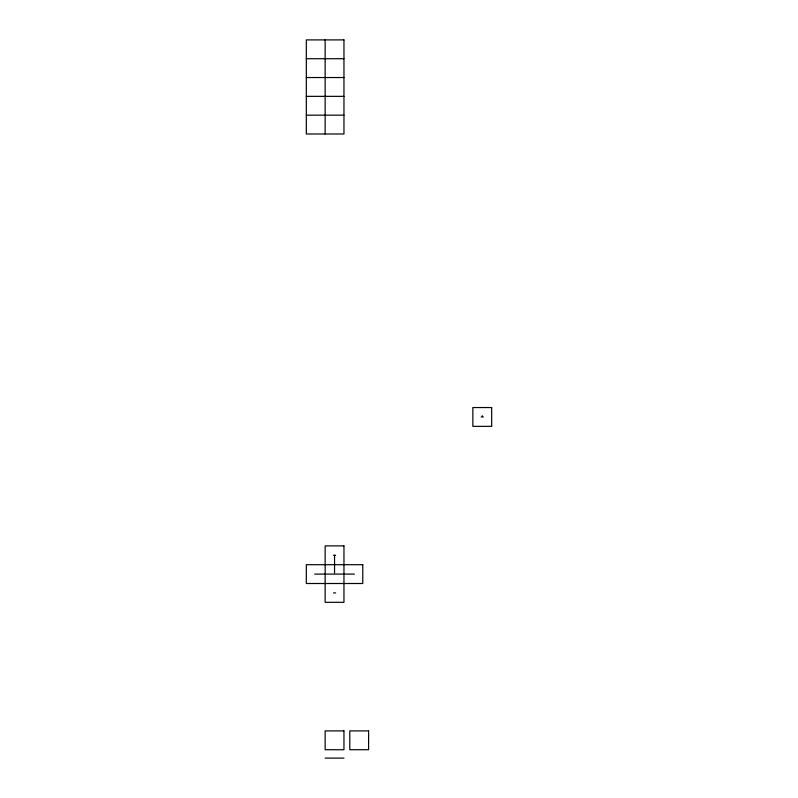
<?xml version="1.0" encoding="UTF-8"?>
<svg xmlns="http://www.w3.org/2000/svg" width="798" height="798" viewBox="0 0 798 798"><rect width="100%" height="100%" fill="white"/><g stroke="black" fill="none" stroke-linecap="round" stroke-linejoin="round"><path stroke-width="1.2" d="M481.992 415.928L482.541 415.928M306.322 58.713L343.958 58.713M306.322 77.536L343.958 77.536M306.322 96.349L343.958 96.349M306.322 115.171L343.958 115.171M481.204 416.955L483.329 416.955M333.484 555.288L335.619 555.288M314.671 574.101L354.432 574.101M333.484 592.924L335.619 592.924M325.145 758.1L343.958 758.1M334.552 555.288L334.552 572.924M325.145 39.9L325.145 133.984M343.958 39.9L306.322 39.9L306.322 133.984L343.958 133.984L343.958 39.9M491.678 407.549L472.855 407.549L472.855 426.361L491.678 426.361L491.678 407.549M343.958 545.882L325.145 545.882L325.145 602.33L343.958 602.33L343.958 545.882M362.781 564.695L306.322 564.695L306.322 583.508L362.781 583.508L362.781 564.695M343.958 730.908L325.145 730.908L325.145 749.721L343.958 749.721L343.958 730.908M368.596 730.908L349.783 730.908L349.783 749.721L368.596 749.721L368.596 730.908"/></g></svg>
